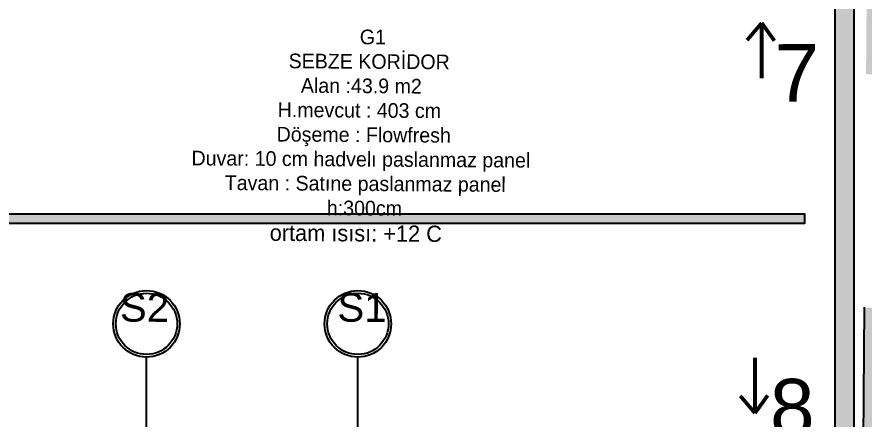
# Model space of a CAD drawing. Header units: millimetres. Extents: x 17474 to 44983, y -1049 to 14585.
# Drawn here: x 22592.6 to 23043.5, y 75.7 to 289.5 of the extents above; entities that cross this region are included whole.
import ezdxf

# ---------------------------------------------------------------- set-up
doc = ezdxf.new("R2010")
doc.units = ezdxf.units.MM
for name, color, linetype in [('10 CM  SOĞUK ODA PANEL-PASLANMAZ KAPLAMA', 253, 'Continuous'), ('DUVAR', 2, 'Continuous'), ('DUVARIC', 254, 'Continuous'), ('TXT-YOO', 7, 'Continuous'), ('YAZI-1_OGE', 255, 'Continuous')]:
    doc.layers.add(name, color=color, linetype=linetype)
doc.layers.add('DÖŞEME', color=7, linetype='Continuous', lineweight=13, true_color=0x616161)
doc.layers.add('INT-ELE-1', color=7, linetype='Continuous', true_color=0x8f8f8f)
doc.styles.add('MEKAN', font='stylu.ttf', dxfattribs={"height": 13})

# ---------------------------------------------------------------- blocks, each defined once
blk = doc.blocks.new('KAPI KODU')
at = {"layer": 'YAZI-1_OGE', "color": 3}
blk.add_line((15638.78, 6518.22), (15638.78, 6587.78), dxfattribs=at)
for radius in [17.7, 16.3]:
    blk.add_circle((15638.78, 6605.48), radius, dxfattribs=at)
blk = doc.blocks.new('GÖRÜNÜŞ')
at = {"layer": 'DUVAR', "color": 30, "const_width": 2}
for points in [[(15813.47, 8139.45), (15805.67, 8130.29)], [(15813.47, 8139.45), (15813.47, 8109.96)], [(15813.47, 8139.45), (15820.24, 8130.01)]]:
    blk.add_lwpolyline(points, dxfattribs=at)

msp = doc.modelspace()

# ---------------------------------------------------------------- hatches: boundary and pattern name
at = {"layer": '10 CM  SOĞUK ODA PANEL-PASLANMAZ KAPLAMA'}
h = msp.add_hatch(dxfattribs=at)
h.set_pattern_fill('HONEY', color=256, scale=1.5)
h.set_pattern_definition([(0, (15338.8117, 2080.702), (7.14375, 4.124446), [4.7625, -9.525]), (120, (15338.8117, 2080.702), (-7.14375, 4.124446), [4.7625, -9.525]), (60, (15338.8117, 2080.702), (2e-08, 8.248892), [-9.525, 4.7625])])
h.paths.add_polyline_path([(23038.08, -203.98), (23028.08, -203.98), (23028.13, 435.59), (23038.1, 435.59)])
at = {"layer": 'DUVARIC'}
h = msp.add_hatch(dxfattribs=at)
h.set_pattern_fill('JIS_STN_2.5', color=256, scale=2, angle=-0.33)
h.set_pattern_definition([(44.669988, (-17068.903, -6478.339), (-3.5151114, 3.5558391), []), (44.669988, (-17065.373, -6478.359), (-3.5151114, 3.5558391), [2.4, -1])])
h.paths.add_polyline_path([(23018.57, 1654.96), (23038.57, 1654.96), (23041.71, 1971.82), (23030.04, 1971.89), (23029.98, 1960.89), (23030.72, 1960.89), (23030.38, 1905.02), (23020.95, 1905.1)])
h.paths.add_polyline_path([(23010.46, 808.48), (23022.5, 808.57), (23023.89, 934), (23036.88, 1468.98), (23016.88, 1468.98), (23011.89, 919.83)])
h.paths.add_polyline_path([(23063.63, 134.94), (23043.63, 134.94), (23040.99, -208.22), (23007.89, -207.6), (23007.68, -239.3), (22554.68, -232.8), (22554.55, -207.49), (22512.19, -205.42), (22507.81, -226.3), (22215.09, -224.5), (22197.19, -212.2), (22186.23, -211.39), (22025.37, -208.6), (22025.02, -228.59), (22185.32, -231.38), (22190.27, -231.74), (22208.82, -244.46), (22524.04, -246.4), (22528.27, -226.22), (22534.62, -226.53), (22534.77, -252.51), (23027.55, -259.58), (23027.76, -228.14), (23060.83, -229.04)])
h.paths.add_polyline_path([(23044.59, 259.09), (23069.42, 259.09), (23069.31, 526.91), (23033.74, 527.15), (23033.57, 527.03), (23019.3, 527.03), (23020.38, 622.56), (23008.55, 622.59), (23007.19, 517.4), (23020.19, 516.5), (23020.29, 449), (23046.05, 448.8)])
at = {"layer": 'DÖŞEME'}
h = msp.add_hatch(color=250, dxfattribs=at)
h.dxf.hatch_style = 1
h.set_gradient(color1=(53, 54, 53), color2=(65, 72, 65), tint=1)
h.paths.add_polyline_path([(21168.61, 184.75), (23011.74, 184.75), (23011.74, 179.74), (21168.61, 179.74)])

# ---------------------------------------------------------------- linework, layer by layer
at = {"layer": '10 CM  SOĞUK ODA PANEL-PASLANMAZ KAPLAMA'}
msp.add_lwpolyline([(23038.08, -203.98), (23028.08, -203.98), (23028.13, 435.59), (23038.1, 435.59), (23038.08, -203.98)], dxfattribs=at)
at = {"layer": 'DUVARIC'}
msp.add_line((23043.52, 135.1), (23040.99, -208.22), dxfattribs=at)
at = {"layer": 'INT-ELE-1'}
msp.add_lwpolyline([(21168.61, 184.75), (23011.74, 184.75), (23011.74, 179.74), (21168.61, 179.74)], close=True, dxfattribs=at)

# ---------------------------------------------------------------- block references
at = {"layer": 'DUVAR', "color": 30}
msp.add_blockref('GÖRÜNÜŞ', (7175.56, -7853.12), dxfattribs=at)
at = {"layer": 'DUVAR', "color": 30, "xscale": -1, "rotation": 180}
msp.add_blockref('GÖRÜNÜŞ', (7171.99, 8218.28), dxfattribs=at)
at = {"layer": 'INT-ELE-1'}
for p in [(7022.83, -6479.16), (7135.33, -6479.16)]:
    msp.add_blockref('KAPI KODU', p, dxfattribs=at)

# ---------------------------------------------------------------- texts
at = {"layer": 'TXT-YOO', "attachment_point": 1, "rotation": 359.6197, "style": 'MEKAN'}
for s, insert, char_height, width in [('\\pi93.94542;G1\\P\\pi56.16167;SEBZE KORİDOR\\P\\pi62.7654;Alan :43.9 m2\\P\\pi50.52294;H.mevcut : 403 cm    \\P\\pi50.03758;Döşeme : Flowfresh\\P\\pi4.81357;Duvar: 10 cm hadvelı paslanmaz panel \\P\\pi22.59483;Tavan : Satıne paslanmaz panel \\P\\pi77.02924;h:300cm  \\P\\pi46.70468;{\\H1.1095x;\\C14;\\c158;ortam ısısı: +12 C\\P\\pi93.90545;}   ', (22681.19, 283.45), 7.8, 199.4252), ('\\pi146.34152;{\\f@Arial Unicode MS|b0|i0|c162|p34;\\H0.625x;S2}  \\P\\pi152.64709; \\P\\pi140.50622;   ', (22501.19, 143.77), 24.4608, 317.435), ('\\pi149.61752;{\\f@Arial Unicode MS|b0|i0|c162|p34;\\H0.625x;S1}  \\P\\pi152.64709; \\P\\pi140.50622;   ', (22613.68, 143.77), 24.4608, 317.435)]:
    msp.add_mtext(s, dxfattribs=dict(at, insert=insert, char_height=char_height, width=width))
at = {"layer": 'TXT-YOO', "color": 30, "char_height": 48.9216, "width": 634.8701, "attachment_point": 7, "rotation": 0.3803, "style": 'MEKAN'}
for s, insert in [('\\pi307.24304;{\\f@Arial Unicode MS|b0|i0|c162|p34;\\H0.625x;7}  \\P\\pi305.29417; \\P\\pi281.01244;   ', (22689.81, 91.56)), ('\\pi307.24304;{\\f@Arial Unicode MS|b0|i0|c162|p34;\\H0.625x;8}  \\P\\pi305.29417; \\P\\pi281.01244;   ', (22687.29, -86.96))]:
    msp.add_mtext(s, dxfattribs=dict(at, insert=insert))

doc.saveas('drawing.dxf')
